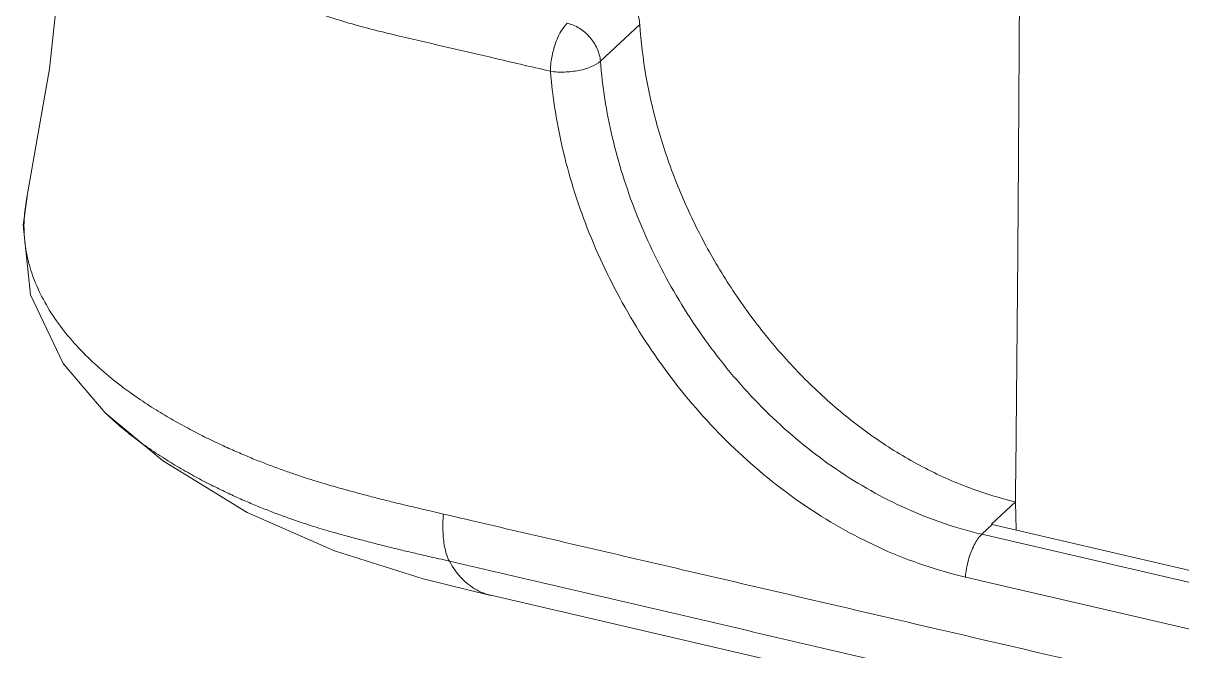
# Model space of a CAD drawing. Header units: millimetres. Extents: x 1884 to 2552, y 611 to 826.
# Drawn here: x 2001.79 to 2010.82, y 641.25 to 646.15 of the extents above; entities that cross this region are included whole.
import ezdxf

# ---------------------------------------------------------------- set-up
doc = ezdxf.new("R2010")
doc.units = ezdxf.units.MM
doc.layers.add('from', color=7, linetype='Continuous', lineweight=13)

# ---------------------------------------------------------------- blocks, each defined once
blk = doc.blocks.new('*u50')
at = {"color": 7, "linetype": 'Continuous'}
for p, q in [((-82.56098535927731, 45.27520639651516), (-82.03196044017727, 45.76826807901512)), ((-90.26767373947723, 43.44217392171504), (-90.26608073717716, 43.44976065411515)), ((-89.21562081237721, 40.54833199741506), (-89.21711143607718, 40.54976378831498)), ((-77.30599414367725, 39.05093192341496), (-76.98333837827727, 39.35165347511497)), ((-76.98333837827727, 39.35165347511497), (-76.97582582617724, 38.97403552331502)), ((-77.29431783387736, 39.048200550915), (-77.43536383557739, 38.91674288921513)), ((-77.29431783387736, 39.048200550915), (-77.30599414367725, 39.05093192341496)), ((-12.1845136902773, 23.88654388131499), (-77.29431783387736, 39.048200550915)), ((-12.33723548067724, 23.75779268851511), (-77.43536383557739, 38.91674288921513)), ((-84.94481044637723, 38.31907639401493), (-84.03387091067725, 38.09526296961508)), ((-12.55766699657738, 23.18183243201497), (-77.65579891027733, 38.34078346131514))]:
    blk.add_line(p, q, dxfattribs=at)
for points in [[(-89.6813242805772, 48.96426310791503), (-89.75358090487725, 47.13929320441503), (-89.96470923147717, 45.171730906015), (-90.26767380867727, 43.44217358901506)], [(-90.26607675687728, 43.44977944041511), (-90.31852037177737, 43.07281204641504), (-90.21969952807717, 42.13639181981512), (-89.78107422637731, 41.21128064011509), (-89.21560526997723, 40.54831719011509)], [(-89.21710868337732, 40.54976114481519), (-88.44476701197732, 39.90642895741507), (-87.30639124857726, 39.20907810151516), (-86.13473141747727, 38.69232393131506), (-84.94481044637723, 38.31907639401493)], [(-84.03457348007737, 38.09542919401497), (-31.98478042597731, 25.97484134031515), (-5.019643914477228, 19.69576675041503)]]:
    blk.add_lwpolyline(points, dxfattribs=at)
blk.add_arc((-88.39581184957729, 43.05254653531506), 1.9119815534, 168.2417982480018, 175.8476505967012, dxfattribs=at)
for points, start_tangent, end_tangent in [([(-76.98333837827727, 39.35165347511497), (-76.94797970547734, 43.22150469761505), (-76.92430219667722, 47.09408790001498), (-76.90063112247731, 50.96667255431498)], (0.01064936705597625, 0.9999432938828619), (0.006111528255476647, 0.9999813244368029)), ([(-83.23118482747736, 45.13959579721495), (-84.03723396397731, 45.32737511081496), (-84.66841989367731, 45.47435501051518), (-85.29964816997722, 45.62134483101499), (-85.64544284227736, 45.70694848961512), (-85.98172239797736, 45.80048703651505), (-86.62237386937727, 46.01041196391498), (-87.21541580917733, 46.24909458021511), (-87.75513257727721, 46.51423481261509), (-88.23629612737727, 46.80328958421501), (-88.65436542817724, 47.11344498221501), (-89.00519380737728, 47.44174990611509), (-89.28551615527726, 47.7850154741152), (-89.49252100687727, 48.13995622581501), (-89.62432991297737, 48.50313816841503), (-89.67954857587733, 48.87107453041494), (-89.68130563647719, 48.96426308821515)], (-0.9739776401838508, 0.2266441184365865), (0.007519312879279706, 0.9999717295673031)), ([(-82.44590970867739, 46.31042951861514), (-82.2936686608773, 46.23235636181516), (-82.16269178997732, 46.103154284315), (-82.07123823307734, 45.94077307421503), (-82.03196044017727, 45.76826807901512)], (0.9552259034392142, -0.2958774634857093), (0.06422837664662812, -0.9979352261711875)), ([(-83.00841318227731, 45.7861651615151), (-83.09403870387723, 45.67303393831503), (-83.16635721677721, 45.51074061831514), (-83.21453548817726, 45.32359656791505), (-83.23135646797732, 45.139635761215)], (-0.7022159317690051, -0.7119640336209324), (0.04180556008491492, -0.9991257654299516)), ([(-82.56091002987728, 45.27527660491501), (-82.6052085714773, 45.44351336541513), (-82.70464923207737, 45.59814928941501), (-82.84552401377732, 45.71786765491493), (-83.00841318227731, 45.7861651615151)], (-0.0833728580424328, 0.9965184225802534), (-0.9739424631530417, 0.2267952346663967)), ([(-82.03196044017727, 45.76826807901512), (-81.94889255657722, 45.07632651961512), (-81.78916316467735, 44.37791521581516), (-81.55544884247729, 43.6835786004151), (-81.25135073277738, 43.00390322851513), (-80.88168952767728, 42.35020169981499), (-80.45282426167728, 41.73445414781509), (-79.97144751287738, 41.16728907421498), (-79.44361662617735, 40.65763141761499), (-78.87513933657738, 40.21376191711511), (-78.27151763127722, 39.84334191901507), (-77.63862533777728, 39.55371582671501), (-76.98333837827727, 39.35165347511497)], (0.06422837658685346, -0.9979352261750347), (0.9733888566255151, -0.2291596251464739)), ([(-83.23135646797732, 45.139635761215), (-83.04415591657721, 45.12871399081496), (-82.85104095637735, 45.15065151571503), (-82.68136275757729, 45.20211289641497), (-82.56091002977723, 45.27527660441501)], (0.9810532267831251, -0.193738396345222), (0.768458302484629, 0.6398998650901894)), ([(-77.43536383557739, 38.91674288921513), (-78.44899870277732, 39.26063985421501), (-79.38546225727737, 39.78620229031503), (-80.24196561187728, 40.47928309991516), (-80.99128451037723, 41.3108317358151), (-81.6103002904772, 42.24364155261514), (-82.08397088487732, 43.23933646611499), (-82.40241308677719, 44.25931971111504), (-82.56098535927731, 45.27520639651516)], (-0.9739144066410813, 0.2269156859649652), (-0.0759697569524105, 0.997110122317787)), ([(-77.65579891027733, 38.34078346131514), (-78.75499191067729, 38.71127344801516), (-79.77178502217726, 39.27455165421497), (-80.70314145567727, 40.01581211591497), (-81.5190997111772, 40.90429060941506), (-82.19391208137722, 41.90056489971516), (-82.71065965987736, 42.96401204261497), (-83.0582660627772, 44.05371284591502), (-83.23118482247719, 45.139595818815)], (-0.9738977621246973, 0.2269871118114563), (-0.07750860244561153, 0.9969916832887464)), ([(-88.96365570737726, 40.88181153121513), (-89.10762709387723, 40.99321571961514), (-89.35636283737722, 41.20689833811502), (-89.5979522279772, 41.44871286941498), (-89.81877291047726, 41.71447632551508), (-90.00695985057723, 41.99896214651494), (-90.15165367617738, 42.291806559115), (-90.2447598461772, 42.56923488261509), (-90.29188450647734, 42.81153881731507), (-90.3073406653773, 43.02061718511504), (-90.30277175107722, 43.19099051921512)], (-0.8011485133043912, 0.5984655876741484), (0.07196283973966694, 0.997407313837533)), ([(-84.67077977757731, 39.18787498131496), (-84.81592535387722, 39.22167460241508), (-84.94174177717719, 39.25087989441499), (-85.05344572187732, 39.27699993531496), (-85.15564937147724, 39.30118424011494), (-85.25260634827737, 39.32445324761511), (-85.34815999627722, 39.34776017221498), (-85.4438198601772, 39.37151947891516), (-85.53954970377731, 39.39577340741494), (-85.63556817767721, 39.42061323941493), (-85.73272335737738, 39.44620992201499), (-85.83247244157724, 39.47290917341502), (-85.9362902127773, 39.50109349671516), (-86.0424071686773, 39.530378871415), (-86.14978354387722, 39.56068541151512), (-86.26151536257726, 39.59319466501506), (-86.38236496697732, 39.62975971781498), (-86.51696172737729, 39.67235658791492), (-86.66548071427724, 39.72166831111508), (-86.82433676597725, 39.77714203401501), (-86.99048974957736, 39.83827219211503), (-87.1628541233772, 39.90518718091516), (-87.34173994997718, 39.97857345591501), (-87.52889274467725, 40.05984917221508), (-87.72655092247737, 40.15093431201512), (-87.93615390677724, 40.25378656881503), (-88.15689933557724, 40.369761642615), (-88.38593420357734, 40.499532116615), (-88.62085658657725, 40.64429192501507), (-88.8614451945773, 40.80723980291509), (-88.96365570737726, 40.88181153121513)], (-0.973607672945721, 0.2282281735045388), (-0.8011485133031593, 0.5984655876757976)), ([(-84.59056128537736, 38.55468512881498), (-84.73463502267737, 38.58789172421507), (-84.86149504217724, 38.61684133081508), (-84.97481379367719, 38.64281907691498), (-85.0784738003772, 38.66683561841501), (-85.17674819607737, 38.68991709791499), (-85.27351598047721, 38.71302012191495), (-85.37024123697734, 38.73655114301505), (-85.4670212256774, 38.76059250251501), (-85.5633602598773, 38.785063769815), (-85.65892148577723, 38.80981040271513), (-85.75486324317717, 38.83500322521513), (-85.85232750457726, 38.86082629771499), (-85.95176541457727, 38.88736208121509), (-86.05404735657726, 38.91509821751515), (-86.16234305277726, 38.94531189951499), (-86.28076683187737, 38.97977168411512), (-86.41261084337725, 39.02014628721508), (-86.55759135587732, 39.06699892061511), (-86.71231147857725, 39.11985988191509), (-86.87385466137721, 39.17826202571518), (-87.04126642457732, 39.24234984271493), (-87.2148027234773, 39.31275451321517), (-87.39600489177724, 39.39075864181518), (-87.58685361647736, 39.47809244241512), (-87.78876162077722, 39.57658890491507), (-88.00119053987737, 39.68762181481497), (-88.22157308917735, 39.81194410031503), (-88.44770337917726, 39.95081429271499), (-88.67947860667732, 40.10746262631505), (-88.91689594007721, 40.28670296101495), (-89.15694659697738, 40.49308632271504), (-89.21562109007732, 40.54833170821507)], (-0.9738653270708456, 0.2271262308259328), (-0.7213799515536117, 0.6925395046468534)), ([(-84.59061483547725, 38.55469735991505), (-84.64906287107738, 38.72019012981514), (-84.67641410227725, 38.93622528231504), (-84.67077986097729, 39.18787493471496)], (-0.4718233078082493, 0.8816931247372195), (0.08381082067504728, 0.9964816838947794)), ([(-5.662924800377368, 20.78990181941504), (-6.032352048977373, 20.87575460081507), (-7.295416829977285, 21.16987561941505), (-8.55762616627726, 21.46379755481507), (-9.820069766377173, 21.75777405011513), (-12.34483435377729, 22.34569848991509), (-14.86962084617721, 22.93362803061495), (-17.39440145967728, 23.52155620231497), (-19.91918368337724, 24.10948474901511), (-24.96874728807734, 25.2853416462151), (-30.0183110434773, 26.46119857841518), (-35.06787475777719, 27.63705550111513), (-45.16700220687721, 29.98876935131511), (-55.26612965597724, 32.34048320141505), (-60.31569337027736, 33.516340124115), (-65.36525712567732, 34.69219705641513), (-70.41482073027737, 35.86805395351507), (-72.93960295407737, 36.45598250021499), (-75.46438356757722, 37.04391067201504), (-77.98917005987732, 37.63184021271513), (-80.5139346471774, 38.21976465261514), (-81.77637824617727, 38.51374114891519), (-83.03858756677732, 38.8076630989151), (-84.30165212917723, 39.10178432141515), (-84.67077122297724, 39.18791171011503)], (-0.9739532252521089, 0.226749013274622), (-0.9739316885210837, 0.2268414999387697)), ([(-77.65579505627738, 38.34078578151502), (-77.61622755557732, 38.56737119981494), (-77.5370766446772, 38.77419062801505), (-77.43536399327718, 38.91676563191504)], (0.07298283050121414, 0.9973331973077159), (0.7315238569714358, 0.6818158451382853)), ([(-84.59056115987732, 38.554684894915), (-84.41120126667738, 38.30798195541502), (-84.19433955557724, 38.15209936271503), (-84.03455006687727, 38.09552766601496)], (0.4727853401511737, -0.8811776337028414), (0.9728786273038429, -0.2313161830382616)), ([(-5.581051293177325, 20.15629063071515), (-6.814979303677319, 20.44340154531506), (-8.049903324577372, 20.73105623021502), (-10.51892209067728, 21.30598540421511), (-15.45701470417725, 22.45587991851494), (-20.39516558507739, 23.60579258551502), (-25.33332053857725, 24.7557064734151), (-35.20963246647739, 27.05553482511505), (-40.14778827397731, 28.20544895781518), (-45.08594423997738, 29.355363132815), (-54.96225601417723, 31.6551914398151), (-64.83856795647716, 33.95501977791514), (-69.77672282697722, 35.10493374331509), (-74.71487315687727, 36.25484692381497), (-77.18397988137735, 36.82980896171512), (-79.65295734837719, 37.404749287615), (-80.88764279847737, 37.69225052821503), (-82.12195186717736, 37.97970106051503), (-83.3570243711772, 38.26721735621504), (-84.5905605002772, 38.554687720115)], (-0.9740739476732883, 0.2262298487471895), (-0.973810548469203, 0.2273609810194136))]:
    blk.add_spline(points, degree=3, dxfattribs=dict(at, start_tangent=start_tangent, end_tangent=end_tangent))

msp = doc.modelspace()

# ---------------------------------------------------------------- block references
at = {"layer": 'from', "xscale": 0.58, "yscale": 0.58, "zscale": 0.58}
msp.add_blockref('*u50', (2054.170423223215, 619.5896192677247), dxfattribs=at)

doc.saveas('drawing.dxf')
